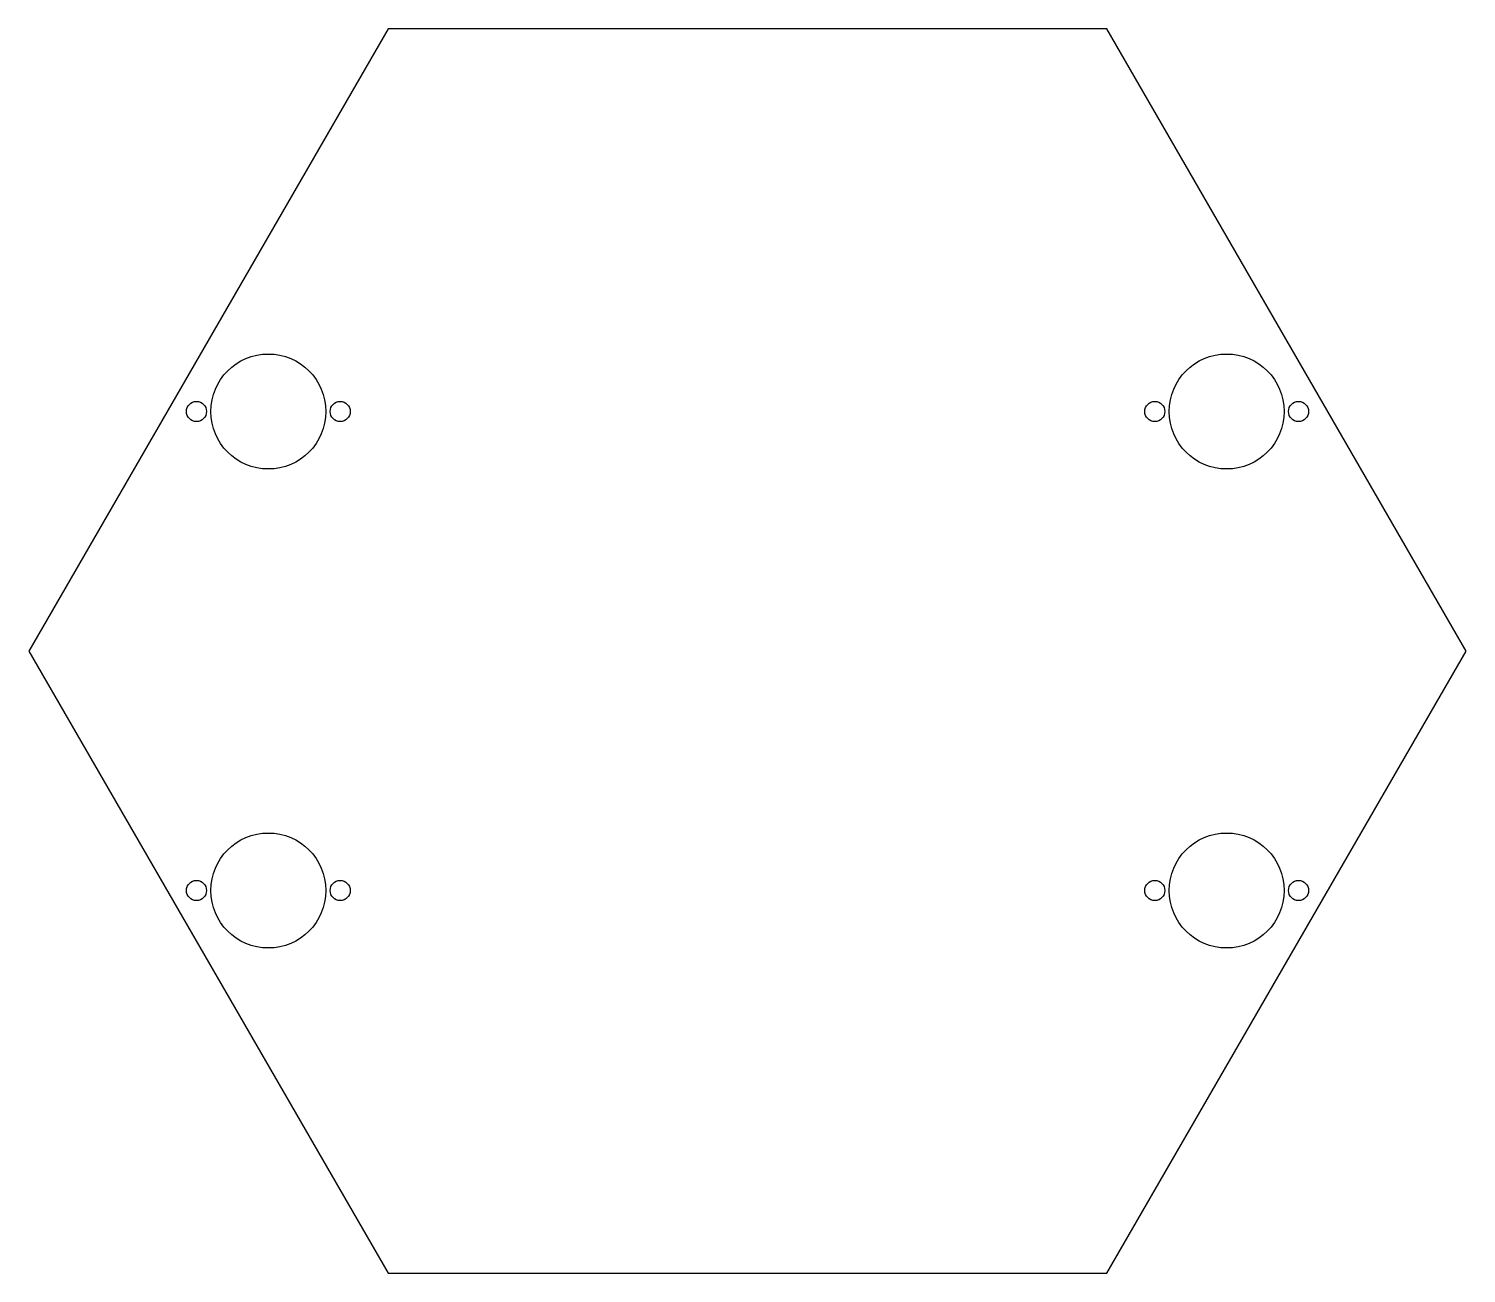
# Model space of a CAD drawing. Header units: metres. Extents: x -150 to 150, y -130 to 130.
import ezdxf

# ---------------------------------------------------------------- set-up
doc = ezdxf.new("R2010")
doc.units = ezdxf.units.M

msp = doc.modelspace()

# ---------------------------------------------------------------- linework, layer by layer
msp.add_lwpolyline([(150, 0), (75, 129.9), (-75, 129.9), (-150, 0), (-75, -129.9), (75, -129.9), (150, 0)], close=True)
for centre, radius in [((-100, 50), 12), ((100, 50), 12), ((-115, 50), 2.1), ((-85, 50), 2.1), ((85, 50), 2.1), ((115, 50), 2.1), ((-100, -50), 12), ((100, -50), 12), ((-115, -50), 2.1), ((-85, -50), 2.1), ((85, -50), 2.1), ((115, -50), 2.1)]:
    msp.add_circle(centre, radius)

doc.saveas('drawing.dxf')
